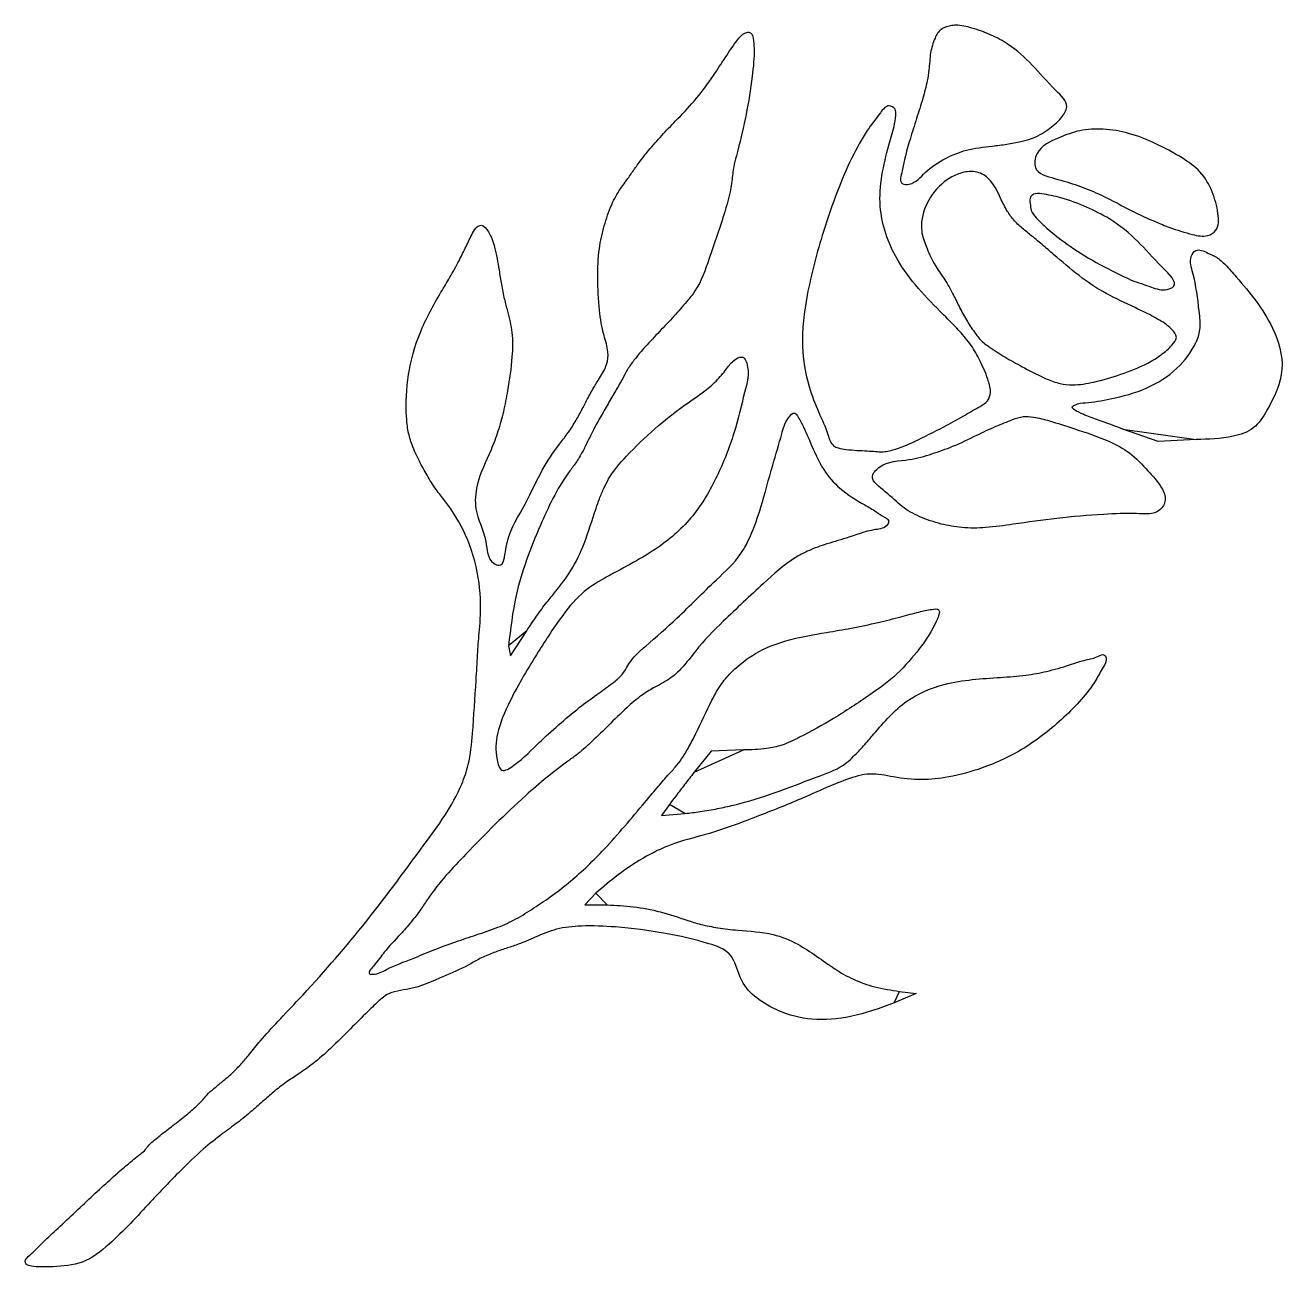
# Model space of a CAD drawing. Extents: x 0 to 126, y 0 to 125.
import ezdxf

# ---------------------------------------------------------------- set-up
doc = ezdxf.new("R2010")
doc.units = 0
doc.layers.add('Layer_1', color=7, linetype='CONTINUOUS')

msp = doc.modelspace()

# ---------------------------------------------------------------- linework, layer by layer
at = {"layer": 'Layer_1', "color": 5}
for points in [[(88.185176, 110.219569), (88.185176, 110.219569)], [(115.038536, 104.509426), (115.038536, 104.509426)], [(111.181684, 99.229768), (111.181684, 99.229768)], [(100.464022, 90.411715), (100.464022, 90.411715)], [(117.679577, 83.218788), (113.869577, 83.037756), (110.341799, 84.280462), (110.341799, 84.280462)], [(83.625952, 82.135844), (83.625952, 82.135844)], [(92.088171, 74.737733), (92.088171, 74.737728)], [(48.672126, 62.517254), (48.863995, 61.494509), (50.492965, 64.020093)], [(72.241799, 52.058344), (68.996244, 51.945396), (67.302911, 49.804153)], [(64.816578, 46.570649), (64.023581, 45.478387), (66.3688, 45.675417)], [(57.438411, 37.653832), (56.322801, 36.489013), (58.5673, 36.484103)], [(87.916117, 27.800435), (89.598466, 27.583951), (87.377482, 26.652031)], [(0.275133, 0.350658), (0.275133, 0.350658)]]:
    msp.add_lwpolyline(points, close=True, dxfattribs=at)
for points, knots in [([(0.275133, 0.350658), (0.220076, 0.461533), (0.039182, 0.82582), (0.93672, 1.55989), (1.836189, 2.549849), (3.370776, 3.934711), (4.995368, 5.478975), (6.72947, 7.113925), (8.385609, 8.642011), (9.812874, 9.918705), (10.930424, 10.836252), (11.687857, 11.442468), (12.172049, 11.825837), (12.442257, 12.241657), (12.924398, 12.723173), (13.800062, 13.427088), (15.007735, 14.360625), (16.263402, 15.34313), (17.277165, 16.184032), (17.939594, 16.871278), (18.450449, 17.494174), (19.128518, 18.09272), (19.992302, 18.782084), (20.939103, 19.591433), (21.847651, 20.508089), (22.75545, 21.630475), (23.943998, 23.075684), (25.614929, 24.907779), (29.179793, 28.642212), (34.240712, 34.424702), (39.567593, 41.690466), (43.468093, 46.969536), (44.797343, 50.918184), (45.134436, 54.449869), (45.358942, 58.126883), (45.560075, 61.493266), (45.681734, 63.528036), (45.945342, 66.104079), (45.787891, 69.471382), (44.59218, 73.578198), (42.833554, 76.410123), (41.329301, 78.26117), (40.489138, 79.604729), (39.671843, 81.095848), (39.004488, 82.551099), (38.553881, 84.049604), (38.32846, 86.419724), (38.477137, 89.789346), (39.663123, 94.063632), (41.385241, 97.206429), (42.825882, 99.553839), (43.668181, 101.089472), (44.391142, 102.583648), (44.959313, 103.72827), (45.365519, 104.562594), (46.125894, 104.878697), (46.873437, 103.83638), (47.370311, 102.370587), (47.683375, 100.524159), (47.938406, 98.783012), (48.215609, 97.398639), (48.645355, 95.803963), (49.129296, 93.891415), (49.040771, 91.186291), (48.657139, 88.540523), (48.191905, 86.046837), (47.63812, 84.063817), (46.720699, 81.622301), (45.462766, 79.188557), (45.164767, 75.839287), (46.565002, 73.506804), (46.51409, 71.037663), (48.20467, 70.329889), (48.402891, 73.679019), (50.135184, 76.062963), (51.783579, 79.867685), (53.379338, 82.296444), (54.614318, 83.825629), (55.351336, 84.962686), (56.001489, 86.135354), (56.580601, 87.297348), (57.183667, 88.37723), (57.867695, 89.509668), (58.582822, 90.631542), (58.73556, 92.178257), (58.121106, 93.9424), (57.721592, 96.423441), (57.58378, 99.347272), (57.681277, 102.203439), (58.23596, 104.662343), (58.919998, 106.697343), (59.692637, 108.152443), (60.458357, 109.168913), (61.077708, 110.043356), (61.82473, 111.123125), (62.817108, 112.372713), (64.043745, 113.7692), (65.60417, 115.387816), (67.38871, 117.227094), (69.387461, 119.895083), (70.751837, 122.146532), (71.843615, 123.631198), (72.248013, 123.982561), (72.660372, 124.164298), (73.134387, 124.038072), (73.266498, 123.327791), (73.375026, 121.934966), (73.108091, 119.311595), (72.574551, 115.917386), (71.899159, 113.076038), (71.393312, 111.17249), (71.184041, 110.195156), (71.060429, 108.480546), (70.25917, 105.551627), (68.95903, 101.864038), (67.886097, 98.692233), (66.430941, 96.91565), (65.248746, 95.553697), (63.832779, 94.080856), (62.463715, 92.636099), (61.380315, 91.373255), (60.610518, 90.305674), (60.081997, 89.238841), (59.414671, 88.102609), (58.642437, 86.798321), (57.851237, 85.431361), (57.135654, 84.117569), (56.559916, 82.903199), (56.001896, 81.804673), (55.381736, 80.791258), (53.665741, 78.594347), (51.599163, 74.168084), (49.351173, 68.384197), (48.868205, 64.211367), (48.672126, 62.517254)], [0, 0, 0, 0, 0.345903, 1.136487, 2.824376, 4.746455, 7.181507, 9.602355, 11.881251, 13.944814, 15.347543, 16.212826, 16.866917, 17.175782, 17.691823, 18.901111, 20.546558, 22.270384, 23.68596, 24.491979, 25.130183, 26.099507, 27.195465, 28.448315, 29.833744, 31.059682, 32.776843, 35.447236, 38.494801, 48.269583, 58.438457, 65.632235, 67.69971, 70.852613, 76.222916, 78.770829, 80.967405, 82.337363, 86.538192, 90.989762, 95.01294, 96.442697, 98.143344, 99.755567, 101.543943, 102.93759, 104.425225, 108.663063, 112.984577, 117.602247, 119.361946, 121.249241, 122.85809, 124.323458, 125.133094, 125.547674, 126.527099, 128.201467, 130.540511, 131.99284, 133.509255, 134.764465, 136.954156, 139.387766, 142.811998, 144.983014, 146.991078, 148.980266, 152.798573, 155.183818, 158.613613, 160.945559, 161.500441, 163.270901, 167.648762, 171.99352, 175.12539, 176.423498, 177.879374, 179.184555, 180.444083, 181.774787, 182.889809, 184.426659, 185.700885, 187.387313, 189.970919, 193.221686, 196.160923, 198.508769, 200.756362, 202.588138, 203.416988, 204.572011, 205.803167, 207.354906, 209.355887, 211.376754, 214.100454, 217.036248, 221.350164, 222.002494, 222.54943, 222.941218, 223.31863, 223.827109, 224.877527, 227.674773, 231.570118, 235.248973, 236.41052, 237.483104, 238.239394, 241.560586, 246.51221, 250.06778, 251.420372, 253.365256, 255.485379, 257.545942, 259.336018, 260.475702, 261.481207, 262.901151, 264.428536, 266.028481, 267.639545, 268.914501, 270.0597, 271.335058, 272.471305, 278.410261, 285.870488, 290.969282, 290.969282, 290.969282, 290.969282]), ([(88.185176, 110.219569), (88.269754, 110.640623), (88.482283, 111.698662), (88.983046, 113.438929), (89.619158, 115.432062), (90.231604, 117.384218), (90.67421, 119.010693), (90.921173, 120.538546), (90.958329, 122.011185), (91.375198, 123.385368), (91.88745, 124.352174), (92.538299, 124.640371), (93.032576, 124.781013), (93.938939, 124.880956), (95.334707, 124.52489), (97.105098, 123.890593), (99.223627, 122.762274), (101.395908, 120.757572), (103.078099, 118.723334), (105.091396, 116.894935), (104.054011, 115.305909), (102.837292, 114.29686), (101.428202, 113.470621), (99.991528, 113.11349), (98.677282, 112.860383), (96.840992, 112.647194), (94.720321, 112.420896), (92.432753, 111.477994), (90.538259, 110.260615), (89.449959, 108.8265), (87.822223, 108.828033), (88.041982, 109.670572), (88.185176, 110.219569)], [0, 0, 0, 0, 1.288011, 3.236559, 5.427372, 7.565199, 9.376158, 10.4755, 12.206657, 13.747914, 14.817877, 15.285621, 15.835083, 16.36286, 17.998712, 20.069376, 22.020322, 25.175043, 28.67024, 30.644987, 31.858669, 33.648268, 35.548573, 36.639445, 38.078716, 39.561316, 42.189634, 44.431386, 46.91321, 48.905248, 49.594788, 50.884404, 50.884404, 50.884404, 50.884404]), ([(83.625952, 82.135844), (83.271172, 82.162699), (82.637099, 82.210693), (81.865342, 82.328716), (81.02005, 82.651269), (80.659277, 84.171449), (79.730285, 86.02123), (78.617198, 88.941727), (77.937385, 92.927411), (78.614015, 98.229217), (79.995965, 103.387614), (81.56675, 107.98883), (83.001339, 111.35903), (84.490191, 114.076195), (85.69918, 115.654593), (86.690184, 116.967575), (87.570465, 116.454642), (87.566185, 115.589367), (87.32398, 114.404437), (86.446584, 111.424349), (85.408882, 106.843607), (87.586275, 100.579278), (91.206145, 96.860893), (93.968817, 94.136183), (95.255867, 92.544377), (96.146139, 90.862364), (96.81311, 89.321439), (97.190938, 87.858245), (96.646673, 86.870189), (95.561436, 86.326096), (94.183973, 85.478724), (92.049126, 84.325917), (89.718802, 83.137446), (87.592845, 82.216374), (86.230351, 81.940534), (85.375172, 82.048874), (84.606494, 82.082242), (83.978214, 82.116588), (83.625952, 82.135844)], [0, 0, 0, 0, 1.065084, 1.903551, 2.358867, 3.670392, 6.059708, 8.82331, 12.922566, 18.078505, 24.685073, 28.958063, 32.619552, 35.749898, 37.980922, 39.113181, 39.784427, 40.392461, 41.5394, 43.475783, 49.686793, 55.235294, 62.511897, 65.054551, 66.891862, 68.627201, 70.723399, 72.006876, 72.931728, 73.837623, 75.588985, 77.808412, 81.103196, 83.43455, 84.763057, 85.183943, 86.013204, 87.071526, 87.071526, 87.071526, 87.071526]), ([(115.038536, 104.509426), (114.54669, 104.706748), (113.468218, 105.139415), (111.870319, 105.877808), (109.984925, 106.830756), (108.038725, 107.868732), (105.735633, 108.794777), (103.699598, 109.392703), (101.25548, 110.035698), (101.677461, 112.571576), (103.796934, 113.491501), (106.025024, 114.366129), (108.451563, 114.461657), (111.017792, 114.039448), (113.667953, 112.972019), (116.068723, 111.683533), (118.225307, 110.20997), (119.385694, 108.127317), (119.920093, 106.170705), (120.011622, 104.287152), (118.669312, 103.511982), (117.017746, 103.856283), (115.787441, 104.262286), (115.038536, 104.509426)], [0, 0, 0, 0, 1.589593, 3.485504, 5.279705, 7.920597, 10.134079, 12.583417, 14.773509, 16.212363, 18.926003, 21.144462, 23.482152, 26.064527, 28.914552, 31.992328, 34.265061, 36.630947, 38.869275, 40.59974, 41.52845, 43.063966, 45.452741, 45.452741, 45.452741, 45.452741]), ([(100.464022, 90.411715), (99.864999, 90.73478), (98.726013, 91.349057), (97.288992, 92.266495), (96.127606, 93.070785), (95.351618, 94.102635), (94.600341, 95.254087), (93.904674, 96.570736), (93.285244, 97.824231), (92.752112, 98.822934), (92.094573, 99.808843), (91.281255, 100.965893), (90.613929, 102.522383), (89.91238, 104.43168), (90.412651, 106.804669), (91.953104, 108.967938), (93.9879, 110.140011), (95.901531, 110.199081), (97.290807, 109.138258), (97.971063, 107.633784), (98.649181, 106.223955), (99.418004, 105.154071), (100.353162, 104.34366), (101.408329, 103.497969), (102.523973, 102.550536), (104.14633, 101.144494), (106.097014, 99.475207), (108.733851, 97.76637), (111.341867, 96.585864), (113.629224, 95.469599), (115.041318, 94.593559), (115.932841, 93.499638), (115.1223, 92.512436), (114.186954, 91.690874), (112.458454, 90.629889), (110.171624, 89.763496), (107.644761, 88.998507), (105.587119, 88.648758), (103.949278, 88.7959), (102.342561, 89.436803), (101.184249, 90.037936), (100.464022, 90.411715)], [0, 0, 0, 0, 2.039794, 3.878475, 5.126593, 6.237773, 7.717418, 9.256611, 10.697938, 11.914984, 12.647175, 14.253476, 16.13972, 17.726527, 20.261604, 23.008602, 25.51854, 27.041575, 28.442917, 30.462583, 31.930773, 33.143716, 34.379116, 35.627553, 37.204272, 38.768143, 42.069451, 44.90053, 48.146397, 50.689868, 52.414565, 53.371833, 54.258835, 55.708801, 57.300143, 60.232906, 63.047958, 65.216248, 66.444635, 67.926961, 70.363958, 70.363958, 70.363958, 70.363958]), ([(111.181684, 99.229768), (110.123392, 99.734273), (108.01159, 100.741003), (105.172187, 102.490519), (103.043328, 104.107429), (101.760414, 105.305442), (101.080289, 106.139485), (101.043726, 106.893593), (100.947547, 107.55215), (101.485807, 107.974648), (102.590604, 107.848495), (104.365886, 107.505268), (106.665744, 106.598125), (109.324032, 105.314541), (112.030668, 103.074971), (113.598367, 101.130832), (116.090497, 98.776447), (114.443464, 98.1013), (113.026819, 98.590754), (111.853189, 98.99721), (111.181684, 99.229768)], [0, 0, 0, 0, 3.514163, 7.012443, 10.000203, 11.474847, 12.347074, 13.076585, 13.745189, 14.140869, 14.92904, 16.918202, 19.66341, 22.245836, 25.868182, 29.518817, 31.687471, 32.392873, 33.991631, 36.129685, 36.129685, 36.129685, 36.129685]), ([(110.341799, 84.280462), (109.255085, 84.676244), (107.610265, 85.275289), (106.18457, 85.786704), (105.085013, 86.413039), (105.774809, 86.882249), (107.023651, 86.905304), (109.52605, 87.358617), (112.740119, 88.193753), (115.782557, 90.143114), (117.483406, 92.333547), (118.222353, 94.387185), (117.893037, 96.800538), (117.661238, 99.197447), (116.926441, 101.299702), (117.709034, 102.509165), (118.822682, 101.967901), (119.806225, 101.540671), (120.757779, 100.673424), (122.733666, 98.392916), (125.338008, 95.259174), (126.833539, 90.178594), (125.21006, 86.778701), (123.611298, 84.197054), (120.889789, 83.299197), (118.923845, 83.249954), (117.679577, 83.218788)], [0, 0, 0, 0, 3.2976, 4.991153, 5.573354, 5.887541, 6.997076, 9.514908, 13.349665, 16.957108, 20.118653, 21.505059, 23.372978, 27.255086, 28.929435, 29.670465, 30.921376, 31.877545, 33.055761, 34.67473, 40.989854, 45.205933, 49.604807, 51.849209, 54.024774, 57.775748, 57.775748, 57.775748, 57.775748]), ([(50.492965, 64.020093), (50.821428, 64.510591), (51.475622, 65.487505), (52.433245, 66.809429), (53.664378, 68.267436), (55.087591, 70.132925), (56.409987, 72.983457), (57.166195, 75.461615), (57.793043, 77.324454), (58.223388, 78.309518), (58.967111, 79.847061), (60.730621, 81.83777), (63.264005, 84.315379), (65.952506, 86.438502), (68.181012, 87.928508), (69.661472, 89.174964), (70.597119, 90.374913), (71.262843, 91.283313), (72.287776, 91.66274), (72.956556, 90.045206), (72.223174, 87.554043), (71.358754, 83.682831), (69.676632, 79.493196), (67.358619, 75.408881), (63.480135, 71.969754), (59.490902, 70.001868), (56.06496, 68.001482), (53.814993, 65.321565), (51.439052, 61.567027), (49.068387, 57.700447), (47.443538, 53.936113), (47.311071, 51.71012), (47.881172, 49.603095), (50.05065, 51.045673), (51.467793, 52.593691), (53.716134, 54.600675), (55.622109, 56.209295), (57.458211, 57.579832), (58.94047, 58.614183), (60.025506, 59.489519), (60.542245, 60.330673), (60.98688, 61.092546), (61.638591, 61.790403), (63.22837, 63.159059), (65.939408, 65.546266), (69.023887, 68.71931), (71.825166, 71.237284), (73.147862, 73.84469), (74.162837, 76.848039), (75.0538, 80.263124), (76.00874, 83.38115), (76.414443, 85.054837), (77.368239, 86.113455), (77.885543, 85.226963), (78.355413, 84.348546), (79.147263, 82.505789), (80.064399, 80.311484), (81.980737, 78.10511), (83.926885, 76.935248), (85.512719, 76.047034), (86.214375, 75.501724), (86.914208, 75.172936), (86.626935, 74.302442), (84.801518, 74.165436), (82.837223, 73.354678), (80.495954, 72.730422), (78.787535, 72.093511), (76.619215, 70.960653), (73.919667, 68.420112), (70.54871, 65.360448), (67.799321, 62.537007), (66.248552, 60.385878), (64.816094, 59.089346), (63.325243, 58.373212), (61.85451, 57.455194), (60.366691, 56.160963), (58.767695, 54.57795), (57.172302, 53.020711), (55.892125, 51.822945), (53.535227, 50.156998), (49.624785, 46.939931), (44.960981, 42.224706), (41.387656, 38.42475), (39.835775, 35.940997), (38.885676, 34.753415), (37.662699, 33.356048), (36.210196, 31.843727), (35.495225, 30.770551), (34.413115, 29.552479), (35.522013, 29.486884), (36.784808, 30.270297), (38.874452, 31.014412), (41.161739, 31.98794), (43.286393, 32.768768), (45.471295, 33.502512), (47.522463, 34.163938), (49.465482, 35.067395), (51.910856, 36.603857), (54.992935, 38.806819), (58.69672, 42.407179), (61.414317, 45.672303), (63.508249, 48.160515), (64.509576, 49.349), (65.395944, 50.278849), (66.121678, 51.238903), (66.80307, 52.379134), (67.813808, 54.350465), (68.794481, 56.533037), (69.949579, 58.676169), (71.414158, 60.293539), (73.481561, 61.937122), (76.766532, 63.208089), (80.057071, 63.768375), (83.159494, 64.281302), (85.653212, 64.8092), (87.885092, 65.378378), (89.726498, 65.88606), (90.859417, 66.129057), (92.243434, 66.316318), (91.113937, 63.846414), (89.940544, 62.206522), (87.705769, 59.533917), (84.705335, 57.408255), (81.445568, 55.239612), (78.469542, 53.594778), (76.245492, 52.502997), (74.321461, 52.094755), (73.02224, 52.072008), (72.241799, 52.058344)], [0, 0, 0, 0, 1.771126, 3.527512, 4.891925, 7.49765, 10.537394, 14.251916, 15.272963, 16.429662, 17.476123, 20.382129, 24.310827, 28.130486, 30.629125, 32.351332, 33.919765, 35.131448, 35.848407, 36.545108, 39.49292, 43.72541, 48.377685, 53.013935, 57.672873, 63.651095, 66.364668, 69.472532, 74.010119, 79.683089, 83.23477, 85.817704, 86.971414, 88.272239, 91.672229, 94.31211, 97.023162, 99.223575, 101.159851, 102.471078, 103.347461, 104.100343, 105.114903, 106.188447, 110.399749, 115.927345, 119.524813, 121.535241, 124.616839, 129.005337, 132.260093, 134.025879, 134.79885, 135.321645, 136.501972, 138.100286, 141.176775, 143.667382, 146.675356, 147.995516, 149.017206, 149.523079, 149.944313, 151.267522, 154.325686, 156.628267, 158.449473, 159.799628, 163.93538, 169.454656, 173.512589, 175.710593, 177.398201, 179.237869, 180.646379, 182.589267, 185.134569, 187.398773, 189.281156, 190.380882, 196.050692, 204.436118, 210.305077, 211.59101, 213.217794, 214.839375, 217.257551, 219.026825, 219.892545, 220.263204, 221.682431, 224.578703, 226.746414, 229.180346, 231.355468, 233.665033, 235.639608, 237.7638, 242.3214, 246.977042, 253.211136, 255.059721, 256.734136, 257.872284, 258.910355, 260.336753, 261.851589, 265.552707, 267.528221, 269.109963, 272.06741, 275.363176, 279.545359, 282.065895, 284.803799, 287.169798, 289.032701, 290.382003, 290.971505, 292.467965, 295.448998, 298.792027, 302.22391, 306.60339, 310.482398, 312.443205, 313.997231, 316.335069, 316.335069, 316.335069, 316.335069]), ([(92.088171, 74.737728), (91.366208, 74.9544), (89.996034, 75.365611), (88.018657, 76.480613), (86.744478, 77.899797), (84.70411, 79.246752), (86.379786, 81.126609), (88.667438, 81.02391), (91.131371, 81.760093), (93.405652, 82.554161), (95.502878, 83.585357), (97.491941, 84.53054), (99.042276, 85.141456), (100.294534, 85.604291), (101.575295, 85.475544), (103.262046, 85.035076), (105.784516, 84.193973), (108.539523, 83.321278), (111.13555, 81.943254), (112.769858, 80.165561), (114.118034, 78.712637), (114.802924, 77.178438), (114.206355, 76.232728), (113.517872, 75.802649), (112.694193, 75.723017), (110.990613, 75.85203), (107.931334, 75.69704), (103.808192, 75.358195), (99.872661, 74.797252), (96.704512, 74.339058), (94.255277, 74.300868), (92.777594, 74.598753), (92.088171, 74.737733)], [0, 0, 0, 0, 2.270219, 4.308517, 6.552968, 8.584057, 9.670088, 12.818752, 15.159126, 17.373413, 20.03642, 22.164961, 23.967744, 25.06297, 26.101812, 27.752323, 30.307314, 34.06783, 36.423201, 39.022329, 41.201179, 42.495291, 43.616014, 44.178884, 44.897447, 46.035704, 49.326171, 54.044468, 58.459524, 61.243407, 63.650316, 65.755426, 65.755426, 65.755426, 65.755426]), ([(66.3688, 45.675417), (66.879252, 45.732782), (67.979607, 45.856442), (69.608956, 46.142563), (72.186698, 46.696792), (75.637201, 47.796961), (79.357014, 49.262435), (82.125933, 50.263339), (83.422508, 51.517651), (84.346943, 52.487664), (86.006763, 54.434945), (88.289855, 57.118097), (92.88021, 59.027537), (97.017397, 59.263217), (100.459191, 59.502271), (102.780724, 59.923747), (104.764754, 60.498004), (106.517838, 61.117411), (107.614711, 61.284865), (108.43048, 61.762472), (108.817081, 61.061082), (108.230844, 60.187692), (107.133007, 58.067698), (104.438374, 55.196422), (100.635482, 52.156392), (96.616756, 50.26438), (93.111754, 49.316943), (90.093343, 48.958181), (87.459132, 49.268561), (84.932691, 49.846019), (81.745257, 48.848848), (78.112076, 47.115636), (73.503522, 45.32081), (69.105045, 43.637251), (65.245906, 42.775559), (62.203007, 41.261264), (59.756801, 39.65853), (58.167791, 38.284522), (57.438411, 37.653832)], [0, 0, 0, 0, 1.540726, 3.321262, 4.959553, 9.450827, 14.13282, 17.065057, 18.064373, 19.508505, 21.088962, 25.754036, 29.868182, 35.571321, 38.116309, 40.224587, 42.619281, 44.360089, 45.654768, 46.223569, 46.628022, 47.579348, 49.081399, 53.998072, 59.048263, 63.699163, 67.179168, 69.922231, 72.744463, 75.131772, 77.536407, 82.505978, 87.300059, 92.337929, 96.63511, 99.083962, 102.490594, 105.381051, 105.381051, 105.381051, 105.381051]), ([(67.302911, 49.804153), (66.981811, 49.395187), (66.359066, 48.602032), (65.527971, 47.525839), (65.026391, 46.852366), (64.816578, 46.570649)], [0, 0, 0, 0, 1.559886, 3.025268, 4.079045, 4.079045, 4.079045, 4.079045]), ([(58.5673, 36.484103), (59.449259, 36.445709), (61.246292, 36.36748), (63.942679, 35.848349), (66.149569, 35.088192), (68.057288, 34.479403), (69.768776, 34.169946), (72.188918, 33.862407), (74.965898, 33.775664), (78.308801, 32.382459), (80.732747, 30.440654), (83.293612, 28.938718), (85.501674, 28.180669), (87.0801, 27.932094), (87.916117, 27.800435)], [0, 0, 0, 0, 2.646242, 5.391847, 8.197598, 9.645326, 11.393443, 13.402093, 16.974997, 19.633669, 24.091549, 26.255734, 28.507887, 31.044004, 31.044004, 31.044004, 31.044004]), ([(87.377482, 26.652031), (85.939422, 26.120858), (83.280898, 25.138885), (79.237689, 24.797282), (75.987472, 25.629559), (73.567991, 27.017229), (71.736684, 28.927948), (71.347888, 31.753506), (67.999366, 32.888735), (64.274246, 33.726597), (59.939256, 34.294779), (56.288204, 34.437182), (53.532235, 34.18617), (51.741967, 33.428922), (50.374706, 32.807146), (49.289049, 32.401588), (48.094105, 32.02645), (46.872081, 31.592632), (45.695417, 31.076561), (44.184847, 30.163656), (41.845502, 29.203164), (39.218857, 27.953611), (36.824988, 27.842553), (35.557924, 26.770427), (34.367977, 25.626744), (32.716612, 23.953219), (30.925999, 22.174481), (29.223548, 20.642672), (27.74517, 19.601214), (26.426131, 18.763123), (25.250902, 17.859136), (24.089568, 16.837482), (22.852213, 15.732885), (21.455004, 14.610948), (19.775074, 13.389677), (17.806725, 11.83283), (15.436086, 9.520485), (12.329571, 6.2778), (9.361569, 2.961104), (6.073696, 0.371375), (3.524116, 0.16011), (1.829798, 0.140569), (0.918758, 0.153008), (0.445287, 0.298406), (0.275133, 0.350658)], [0, 0, 0, 0, 4.586378, 8.478785, 11.963051, 14.475293, 16.775557, 19.726407, 22.020915, 26.506826, 31.557896, 34.978179, 37.496475, 39.766134, 40.760495, 42.007011, 43.238288, 44.517929, 45.896465, 47.083476, 49.80423, 53.46247, 55.813353, 56.579036, 58.365867, 60.791918, 63.619216, 65.943454, 67.648857, 69.03743, 70.630879, 72.089795, 73.677458, 75.606483, 77.461807, 79.908957, 83.126093, 87.38928, 93.356123, 96.59317, 99.545061, 100.766047, 101.714819, 102.247056, 102.247056, 102.247056, 102.247056])]:
    msp.add_open_spline(points, degree=3, knots=knots, dxfattribs=at)

doc.saveas('drawing.dxf')
